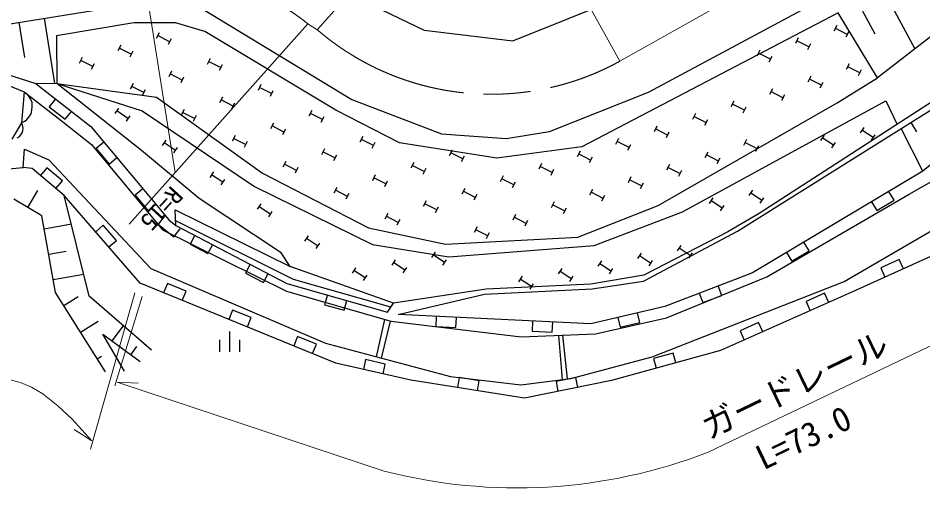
# Model space of a CAD drawing. Units: millimetres, scale not verified. Extents: x 40000 to 680000, y 20000 to 380000.
# Drawn here: x 178296 to 245440, y 244110 to 279014 of the extents above; entities that cross this region are included whole.
import ezdxf
from ezdxf.enums import TextEntityAlignment as Align

# ---------------------------------------------------------------- set-up
doc = ezdxf.new("R2010")
doc.units = ezdxf.units.MM
doc.header["$LTSCALE"] = 1000
doc.linetypes.add('CHAIN', pattern=[18.5, 12, -1.5, 3.5, -1.5])
for name, color, linetype, lineweight in [('M-BGD', 7, 'Continuous', 25), ('M-BMK', 2, 'CHAIN', 13), ('M-STR-HTXT', 7, 'Continuous', 13)]:
    doc.layers.add(name, color=color, linetype=linetype, lineweight=lineweight)
doc.styles.add('ＭＳ ゴシック', font='')
doc.styles.get('ＭＳ ゴシック').set_extended_font_data('MS Gothic')

msp = doc.modelspace()

# ---------------------------------------------------------------- linework, layer by layer
at = {"layer": 'M-BGD'}
for p, q in [((225086, 273515), (257449, 290908)), ((215019, 277312), (235688, 285694)), ((241757, 282474), (244845, 276729)), ((239910, 281482), (241864, 277848)), ((202780, 280847), (208442, 278107)), ((175515, 278250), (188194, 280281)), ((191798, 279788), (203052, 272959)), ((239149, 279404), (220134, 269449)), ((242070, 274576), (239149, 279404)), ((248984, 279940), (242070, 274576)), ((178343, 278703), (178764, 276075)), ((180228, 279005), (181005, 274158)), ((186889, 278671), (181151, 277694)), ((189965, 278671), (186889, 278671)), ((192147, 278007), (189965, 278671)), ((201863, 272165), (192147, 278007)), ((208442, 278107), (215019, 277312)), ((239049, 278469), (238831, 278042)), ((239831, 277801), (238940, 278255)), ((239940, 278015), (239722, 277587)), ((181151, 277694), (181177, 274161)), ((188763, 277928), (188544, 277500)), ((189544, 277260), (188654, 277714)), ((189653, 277473), (189435, 277046)), ((236195, 277543), (235977, 277116)), ((236977, 276875), (236086, 277330)), ((185909, 277002), (185691, 276575)), ((186691, 276334), (185800, 276788)), ((237086, 277089), (236868, 276661)), ((183055, 276077), (182837, 275649)), ((186800, 276548), (186582, 276120)), ((192542, 276000), (192324, 275572)), ((233342, 276618), (233123, 276190)), ((234123, 275950), (233233, 276404)), ((234232, 276163), (234014, 275736)), ((179638, 274133), (174259, 275850)), ((183837, 275408), (182946, 275863)), ((183946, 275622), (183728, 275195)), ((193324, 275331), (192433, 275786)), ((193433, 275545), (193214, 275118)), ((239974, 275615), (239756, 275188)), ((240756, 274947), (239865, 275402)), ((254885, 275410), (245430, 267643)), ((175221, 274981), (178752, 273528)), ((189688, 275074), (189470, 274647)), ((190470, 274406), (189579, 274860)), ((190579, 274620), (190361, 274192)), ((237121, 274690), (236903, 274262)), ((240865, 275161), (240647, 274733)), ((181177, 274161), (179638, 274133)), ((179638, 274133), (183687, 270958)), ((181177, 274161), (188560, 273126)), ((187454, 269184), (181177, 274161)), ((181177, 274161), (187500, 272127)), ((186835, 274149), (186616, 273721)), ((196321, 274072), (196103, 273644)), ((237903, 274022), (237012, 274476)), ((238012, 274235), (237793, 273808)), ((239068, 272708), (242070, 274576)), ((178752, 273528), (178549, 271231)), ((178752, 273528), (181486, 271395)), ((178969, 273364), (178752, 273522)), ((179094, 273215), (178969, 273364)), ((187616, 273480), (186726, 273935)), ((187725, 273694), (187507, 273266)), ((197103, 273403), (196212, 273858)), ((197212, 273617), (196994, 273190)), ((217722, 270589), (225086, 273515)), ((231681, 263183), (248125, 273499)), ((247871, 273929), (233281, 264487)), ((234267, 273764), (234049, 273337)), ((235049, 273096), (234158, 273550)), ((235158, 273310), (234940, 272882)), ((179215, 273019), (179094, 273215)), ((179329, 272732), (179215, 273019)), ((179350, 272453), (179329, 272732)), ((181073, 273009), (180610, 272418)), ((188560, 273126), (196438, 267491)), ((193467, 273146), (193249, 272718)), ((194249, 272478), (193358, 272932)), ((194358, 272692), (194140, 272264)), ((203052, 272959), (209719, 270422)), ((225792, 265082), (239068, 272708)), ((227588, 264615), (242696, 272863)), ((231414, 272839), (231195, 272411)), ((232195, 272170), (231304, 272625)), ((242696, 272863), (243528, 271118)), ((244425, 265928), (256256, 272660)), ((179256, 271907), (179326, 272178)), ((179326, 272178), (179350, 272453)), ((180610, 272418), (181790, 271493)), ((181790, 271493), (182253, 272083)), ((185747, 272318), (185479, 271920)), ((186443, 271561), (185613, 272119)), ((187500, 272127), (195841, 266513)), ((190614, 272220), (190396, 271793)), ((191396, 271552), (190505, 272007)), ((200100, 272144), (199882, 271716)), ((200882, 271475), (199991, 271930)), ((206603, 269747), (201863, 272165)), ((232304, 272384), (232086, 271957)), ((178549, 271231), (178791, 271348)), ((178791, 271348), (178940, 271473)), ((178940, 271473), (179094, 271644)), ((179094, 271644), (179256, 271907)), ((181486, 271395), (183744, 269625)), ((186577, 271760), (186309, 271361)), ((191505, 271766), (191286, 271338)), ((200991, 271689), (200773, 271262)), ((228560, 271913), (228342, 271485)), ((229342, 271245), (228451, 271699)), ((229451, 271459), (229233, 271031)), ((178549, 271231), (177830, 270028)), ((178626, 271086), (178548, 271230)), ((178593, 270485), (178655, 270644)), ((178655, 270970), (178626, 271086)), ((178669, 270831), (178655, 270970)), ((178655, 270644), (178669, 270831)), ((183687, 270958), (189486, 264031)), ((197247, 271218), (197029, 270790)), ((198028, 270550), (197138, 271004)), ((198137, 270764), (197919, 270336)), ((214526, 270079), (217722, 270589)), ((225706, 270987), (225488, 270560)), ((226488, 270319), (225597, 270774)), ((241046, 270894), (240778, 270496)), ((241742, 270137), (240912, 270695)), ((245430, 267643), (243824, 270801)), ((244540, 271250), (244974, 270560)), ((178238, 270110), (178397, 270211)), ((178397, 270211), (178507, 270341)), ((178507, 270341), (178593, 270485)), ((189267, 269949), (188999, 269551)), ((194393, 270292), (194175, 269865)), ((195175, 269624), (194284, 270079)), ((203880, 270216), (203661, 269788)), ((204661, 269547), (203771, 270002)), ((209719, 270422), (214526, 270079)), ((222853, 270062), (222634, 269634)), ((226597, 270533), (226379, 270105)), ((232339, 269985), (232121, 269557)), ((238102, 270319), (237834, 269921)), ((238798, 269562), (237968, 270120)), ((241876, 270336), (241608, 269938)), ((178679, 267909), (178777, 269276)), ((178777, 269276), (180584, 268495)), ((183744, 269625), (189024, 263277)), ((184656, 269802), (184080, 269320)), ((184080, 269320), (185043, 268170)), ((189963, 269191), (189133, 269750)), ((190097, 269391), (189829, 268992)), ((195284, 269838), (195066, 269410)), ((201026, 269290), (200808, 268862)), ((204770, 269761), (204552, 269334)), ((213816, 268615), (206603, 269747)), ((220134, 269449), (213816, 268615)), ((223634, 269394), (222744, 269848)), ((223743, 269607), (223525, 269180)), ((233121, 269317), (232230, 269771)), ((233230, 269531), (233012, 269103)), ((238932, 269761), (238664, 269363)), ((239587, 259447), (257486, 269883)), ((185043, 268170), (185618, 268651)), ((191727, 265614), (187454, 269184)), ((201808, 268622), (200917, 269076)), ((201917, 268836), (201699, 268408)), ((210512, 269213), (210294, 268786)), ((211294, 268545), (210403, 268999)), ((211403, 268759), (211185, 268331)), ((219999, 269136), (219781, 268709)), ((220781, 268468), (219890, 268922)), ((220890, 268682), (220672, 268254)), ((229485, 269059), (229267, 268632)), ((230267, 268391), (229376, 268846)), ((230376, 268605), (230158, 268177)), ((176106, 267667), (178679, 267909)), ((179338, 267836), (178679, 267909)), ((180584, 268495), (188152, 260413)), ((198172, 268364), (197954, 267937)), ((198954, 267696), (198063, 268151)), ((199063, 267910), (198845, 267482)), ((207659, 268288), (207441, 267860)), ((208441, 267619), (207550, 268074)), ((217145, 268211), (216927, 267783)), ((217927, 267542), (217036, 267997)), ((226632, 268134), (226414, 267706)), ((227414, 267466), (226523, 267920)), ((181720, 265842), (179338, 267836)), ((180436, 267895), (179954, 267320)), ((181586, 266933), (180436, 267895)), ((192787, 267580), (192519, 267182)), ((193482, 266822), (192653, 267381)), ((196438, 267491), (204306, 263437)), ((204805, 267362), (204587, 266934)), ((208550, 267833), (208331, 267405)), ((214292, 267285), (214074, 266857)), ((218036, 267756), (217818, 267329)), ((227523, 267679), (227304, 267252)), ((245430, 267643), (232803, 260090)), ((181105, 266358), (181586, 266933)), ((193616, 267021), (193348, 266623)), ((205587, 266694), (204696, 267148)), ((205696, 266907), (205478, 266480)), ((215073, 266617), (214183, 267071)), ((215182, 266831), (214964, 266403)), ((223778, 267208), (223560, 266781)), ((224560, 266540), (223669, 266994)), ((224669, 266754), (224451, 266326)), ((258756, 267124), (240217, 258667)), ((179018, 264931), (179771, 266205)), ((187555, 266338), (186980, 265856)), ((195841, 266513), (204593, 262184)), ((201952, 266436), (201733, 266009)), ((202733, 265768), (201842, 266223)), ((202842, 265982), (202624, 265554)), ((211438, 266359), (211220, 265932)), ((212220, 265691), (211329, 266146)), ((212329, 265905), (212111, 265477)), ((220925, 266283), (220706, 265855)), ((221706, 265614), (220816, 266069)), ((232789, 266224), (232521, 265826)), ((233484, 265467), (232655, 266025)), ((233866, 259782), (244425, 265928)), ((243302, 265496), (242917, 266140)), ((180067, 264311), (177969, 265551)), ((183580, 258356), (181720, 265842)), ((187366, 259314), (181720, 265842)), ((186980, 265856), (187943, 264706)), ((197822, 261570), (191727, 265614)), ((208584, 265434), (208366, 265006)), ((209366, 264766), (208475, 265220)), ((218071, 265357), (217853, 264929)), ((221815, 265828), (221597, 265401)), ((229844, 265649), (229576, 265251)), ((230540, 264892), (229710, 265450)), ((233618, 265666), (233350, 265268)), ((241630, 265370), (242015, 264726)), ((242015, 264726), (243302, 265496)), ((187943, 264706), (188518, 265187)), ((190014, 263605), (189955, 264777)), ((189955, 264777), (198481, 260569)), ((196306, 265211), (196038, 264812)), ((197002, 264453), (196172, 265012)), ((197136, 264652), (196868, 264254)), ((209475, 264979), (209257, 264552)), ((218853, 264689), (217962, 265143)), ((218962, 264903), (218744, 264475)), ((219831, 262746), (225792, 265082)), ((221048, 262117), (227588, 264615)), ((230674, 265091), (230406, 264693)), ((181068, 258636), (180067, 264311)), ((189166, 264288), (188695, 263704)), ((189486, 264031), (190014, 263605)), ((198737, 259586), (189997, 263943)), ((205731, 264508), (205513, 264081)), ((206512, 263840), (205622, 264294)), ((206622, 264054), (206403, 263626)), ((215217, 264431), (214999, 264004)), ((215999, 263763), (215108, 264218)), ((216108, 263977), (215890, 263549)), ((233281, 264487), (230973, 263126)), ((180234, 263365), (182248, 263720)), ((184620, 263636), (184053, 263145)), ((185601, 262502), (184620, 263636)), ((188695, 263704), (189864, 262763)), ((189024, 263277), (198224, 258718)), ((189864, 262763), (190334, 263348)), ((190014, 263605), (198237, 259308)), ((204306, 263437), (210008, 262221)), ((212364, 263506), (212146, 263078)), ((213145, 262838), (212255, 263292)), ((191405, 262878), (191058, 262214)), ((199826, 262842), (199558, 262443)), ((200521, 262084), (199692, 262642)), ((210008, 262221), (219831, 262746)), ((213254, 263051), (213036, 262624)), ((224700, 259464), (231681, 263183)), ((230973, 263126), (224723, 259904)), ((185034, 262011), (185601, 262502)), ((191058, 262214), (192387, 261519)), ((192387, 261519), (192735, 262184)), ((200655, 262283), (200387, 261885)), ((204593, 262184), (210254, 261281)), ((210254, 261281), (221048, 262117)), ((227475, 262130), (227207, 261731)), ((228171, 261372), (227341, 261931)), ((236988, 261719), (236603, 262363)), ((180568, 261473), (181854, 261700)), ((198481, 260569), (197822, 261570)), ((209234, 261623), (208966, 261225)), ((209929, 260865), (209100, 261424)), ((224531, 261554), (224263, 261156)), ((225226, 260797), (224397, 261355)), ((228305, 261571), (228037, 261173)), ((235316, 261593), (235701, 260949)), ((235701, 260949), (236988, 261719)), ((195517, 260730), (195169, 260065)), ((206157, 257833), (198481, 260569)), ((206290, 261048), (206021, 260649)), ((206985, 260290), (206156, 260848)), ((210063, 261064), (209795, 260666)), ((221586, 260979), (221318, 260581)), ((222282, 260222), (221452, 260780)), ((225360, 260996), (225092, 260598)), ((243678, 261071), (242313, 260448)), ((243989, 260388), (243678, 261071)), ((180901, 259582), (183176, 259983)), ((188152, 260413), (201097, 254858)), ((195169, 260065), (196499, 259370)), ((196499, 259370), (196846, 260035)), ((203345, 260472), (203077, 260074)), ((204041, 259715), (203211, 260273)), ((204175, 259914), (203907, 259516)), ((207119, 260489), (206851, 260091)), ((218642, 260404), (218374, 260006)), ((219338, 259647), (218508, 260205)), ((219472, 259846), (219204, 259447)), ((224723, 259904), (220800, 259249)), ((222416, 260421), (222148, 260023)), ((232803, 260090), (226288, 257597)), ((242313, 260448), (242624, 259766)), ((201869, 253383), (187366, 259314)), ((189373, 259304), (189089, 258609)), ((190762, 258736), (189373, 259304)), ((198237, 259308), (205710, 257164)), ((205953, 257529), (198737, 259586)), ((220800, 259249), (213042, 258883)), ((215698, 259829), (215430, 259431)), ((216393, 259071), (215564, 259630)), ((216527, 259270), (216259, 258872)), ((220885, 258891), (224700, 259464)), ((225359, 253857), (239587, 259447)), ((226414, 256745), (233866, 259782)), ((184788, 252723), (181068, 258636)), ((190478, 258042), (190762, 258736)), ((198224, 258718), (205944, 256486)), ((213042, 258883), (206157, 257833)), ((206503, 256984), (212912, 258510)), ((212912, 258510), (220885, 258891)), ((228845, 258575), (229113, 257875)), ((230514, 258411), (230246, 259111)), ((240217, 258667), (230416, 254311)), ((238147, 258568), (236776, 257959)), ((238452, 257883), (238147, 258568)), ((181688, 257651), (182761, 258325)), ((188206, 254350), (183580, 258356)), ((201253, 258443), (201046, 257722)), ((202487, 257308), (202694, 258029)), ((205710, 257164), (206157, 257833)), ((229113, 257875), (230514, 258411)), ((236776, 257959), (237081, 257274)), ((194208, 257327), (193924, 256632)), ((195596, 256759), (194208, 257327)), ((201046, 257722), (202487, 257308)), ((226288, 257597), (220795, 256300)), ((182928, 255680), (184239, 256504)), ((195312, 256065), (195596, 256759)), ((205476, 256621), (204874, 253857)), ((220795, 256300), (206503, 256984)), ((209326, 256849), (209291, 256100)), ((210789, 256028), (210825, 256777)), ((216472, 256507), (216437, 255758)), ((221134, 255554), (226414, 256745)), ((222811, 256776), (222984, 256046)), ((224444, 256391), (224271, 257121)), ((185273, 255029), (186113, 256162)), ((205275, 253750), (205943, 256486)), ((205944, 256486), (215618, 255327)), ((209291, 256100), (210789, 256028)), ((217935, 255686), (217971, 256435)), ((222984, 256046), (224444, 256391)), ((233247, 256390), (231876, 255781)), ((233551, 255705), (233247, 256390)), ((186203, 252776), (184582, 255542)), ((184582, 255542), (187347, 253492)), ((193984, 255720), (193984, 254220)), ((199042, 255349), (198758, 254655)), ((200430, 254782), (199042, 255349)), ((215618, 255327), (221134, 255554)), ((216437, 255758), (217935, 255686)), ((218394, 255441), (218661, 252162)), ((219070, 252216), (218732, 255455)), ((231876, 255781), (232181, 255095)), ((186656, 254004), (187113, 254621)), ((193234, 255120), (193234, 254220)), ((194734, 255120), (194734, 254220)), ((200146, 254087), (200430, 254782)), ((201097, 254858), (210392, 252394)), ((184168, 253708), (184482, 253906)), ((219319, 252249), (225359, 253857)), ((230416, 254311), (222329, 252079)), ((226896, 254117), (225450, 253718)), ((227095, 253394), (226896, 254117)), ((207428, 252109), (201869, 253383)), ((204085, 253645), (203918, 252913)), ((205547, 253310), (204085, 253645)), ((205380, 252579), (205547, 253310)), ((225450, 253718), (225649, 252995)), ((215864, 250790), (207428, 252109)), ((210392, 252394), (215608, 251760)), ((211021, 252306), (210905, 251565)), ((212503, 252075), (211021, 252306)), ((212387, 251334), (212503, 252075)), ((215608, 251760), (219319, 252249)), ((222329, 252079), (215864, 250790)), ((219685, 252316), (218214, 252023)), ((218214, 252023), (218361, 251288)), ((219832, 251581), (219685, 252316))]:
    msp.add_line(p, q, dxfattribs=at)
at = {"layer": 'M-BMK'}
msp.add_line((222948, 275806), (260440, 296928), dxfattribs=at)
for centre, radius, start, end in [((189804, 266310), 15829, 50.8479, 97.72739), ((213407, 293147), 19792, 229.28243, 298.82045)]:
    msp.add_arc(centre, radius, start, end, dxfattribs=at)
at = {"layer": 'M-STR-HTXT'}
for p, q in [((209898, 299335), (222948, 275806)), ((213448, 292936), (200496, 278146)), ((187676, 281995), (189941, 267531)), ((186530, 263706), (199798, 278584)), ((199798, 278584), (200496, 278146)), ((267379, 264890), (229497, 246757)), ((186958, 258612), (183667, 246982)), ((187510, 258340), (185464, 251691)), ((185643, 251961), (187199, 251886)), ((205465, 245364), (185643, 251961)), ((182294, 249251), (183769, 247601)), ((183769, 247601), (182456, 248439))]:
    msp.add_line(p, q, dxfattribs=at)
msp.add_lwpolyline([(182294, 249251), (181237, 250219), (180131, 251088), (179282, 251595), (178523, 251915), (177558, 252181), (176410, 252385), (174814, 252562), (173016, 252646), (170414, 252613), (167705, 252475), (165907, 252418), (164255, 252463), (162675, 252632), (160904, 252937), (157322, 253729), (153590, 254664), (152266, 255114), (150992, 255664), (150087, 256153), (148927, 256922), (146967, 258467)], dxfattribs=at)
msp.add_arc((215315, 283439), 39329, 255.49716, 291.13716, dxfattribs=at)

# ---------------------------------------------------------------- texts
at = {"layer": 'M-STR-HTXT', "style": 'ＭＳ ゴシック'}
for s, height, rotation, p in [('R=15', 1320, 227.5, (189379, 266891)), ('ガードレール', 1833, 25.8, (229798, 247188)), ('L=73.0', 1833, 25.7, (233835, 244906))]:
    msp.add_text(s, height=height, rotation=rotation, dxfattribs=at).set_placement(p, align=Align.BOTTOM_LEFT)

doc.saveas('drawing.dxf')
